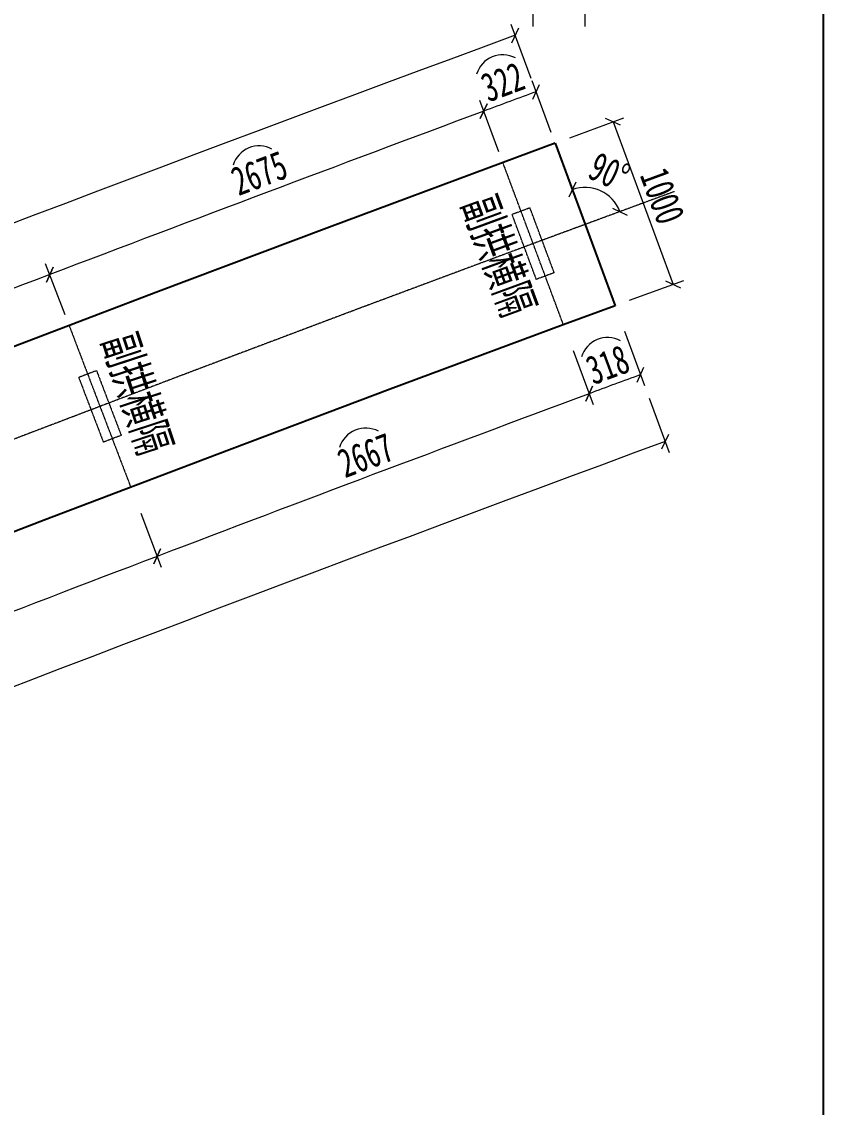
# Model space of a CAD drawing. Header units: millimetres. Extents: x -60009 to 63758, y -2164 to 95433.
# Drawn here: x 1724 to 6350, y 42857 to 49127 of the extents above; entities that cross this region are included whole.
import ezdxf
from ezdxf.enums import TextEntityAlignment as Align

# ---------------------------------------------------------------- set-up
doc = ezdxf.new("R2010")
doc.units = ezdxf.units.MM
doc.linetypes.add('CENTER2', pattern=[28.575, 19.05, -3.175, 3.175, -3.175])
doc.layers.get('Defpoints').update_dxf_attribs({"color": 8})
for name, color, linetype, lineweight in [('中心线', 2, 'CENTER2', 15), ('文字', 7, 'Continuous', 15), ('细实线', 4, 'Continuous', 15), ('钢板粗线', 1, 'Continuous', 25)]:
    doc.layers.add(name, color=color, linetype=linetype, lineweight=lineweight)
doc.styles.add('111', font='仿宋_GB2312.TTF', dxfattribs={"width": 0.7})
doc.styles.add('BM_Dim', font='仿宋_GB2312.TTF', dxfattribs={"width": 0.85})
doc.dimstyles.new('200', dxfattribs={"dimscale": 0, "dimtxt": 2.5, "dimasz": 1, "dimexe": 1, "dimexo": 1, "dimgap": 0.6, "dimtad": 1, "dimdec": 0, "dimdsep": 46, "dimtxsty": '111', "dimblk": 'OBLIQUE', "dimcen": 0, "dimclrd": 4, "dimclre": 4, "dimclrt": 4, "dimadec": 1, "dimazin": 2, "dimtfac": 1, "dimtdec": 0, "dimtix": 1, "dimtmove": 2, "dimatfit": 3, "dimfxl": 4, "dimfxlon": 1, "dimtolj": 1, "dimlwd": -1, "dimlwe": -1, "dimarcsym": 0})

# ---------------------------------------------------------------- blocks, each defined once
blk = doc.blocks.new('_Oblique')
at = {"color": 0, "linetype": 'ByBlock', "lineweight": -2}
blk.add_line((-0.5, -0.5), (0.5, 0.5), dxfattribs=at)
blk = doc.blocks.new('*D21')
at = {"layer": 'Defpoints', "color": 0, "transparency": 16777216}
for p in [(4675.4, 49366.1), (4675.4, 47845), (-17824.6, 38480)]:
    blk.add_point(p, dxfattribs=at)
at = {"layer": '细实线', "color": 4, "transparency": 16777216}
for p, q in [((-17824.6, 49099.4), (-17824.6, 49432.7)), ((4675.4, 49099.4), (4675.4, 49432.7)), ((-17824.6, 49366.1), (4675.4, 49366.1))]:
    blk.add_line(p, q, dxfattribs=at)
at = {"layer": '细实线', "color": 4, "transparency": 16777216, "xscale": 66.66666666666666, "yscale": 66.66666666666666, "zscale": 66.66666666666666, "rotation": 180}
blk.add_blockref('_Oblique', (-17824.6, 49366.1), dxfattribs=at)
at = {"layer": '细实线', "color": 4, "transparency": 16777216, "xscale": 66.66666666666666, "yscale": 66.66666666666666, "zscale": 66.66666666666666}
blk.add_blockref('_Oblique', (4675.4, 49366.1), dxfattribs=at)
at = {"layer": '细实线', "color": 4, "transparency": 16777216, "insert": (-6574.6, 49485.3), "char_height": 166.67, "attachment_point": 5, "style": '111'}
blk.add_mtext('\\A1;9×2500', dxfattribs=at)
blk = doc.blocks.new('*D22')
at = {"layer": 'Defpoints', "color": 0, "transparency": 16777216}
for p in [(4975.4, 49366.1), (4975.4, 47955.7), (4675.4, 47845)]:
    blk.add_point(p, dxfattribs=at)
at = {"layer": '细实线', "color": 4, "transparency": 16777216}
for p, q in [((4675.4, 49099.4), (4675.4, 49432.7)), ((4975.4, 49099.4), (4975.4, 49432.7)), ((4675.4, 49366.1), (4975.4, 49366.1))]:
    blk.add_line(p, q, dxfattribs=at)
at = {"layer": '细实线', "color": 4, "transparency": 16777216, "xscale": 66.66666666666666, "yscale": 66.66666666666666, "zscale": 66.66666666666666, "rotation": 180}
blk.add_blockref('_Oblique', (4675.4, 49366.1), dxfattribs=at)
at = {"layer": '细实线', "color": 4, "transparency": 16777216, "xscale": 66.66666666666666, "yscale": 66.66666666666666, "zscale": 66.66666666666666}
blk.add_blockref('_Oblique', (4975.4, 49366.1), dxfattribs=at)
at = {"layer": '细实线', "color": 4, "transparency": 16777216, "insert": (4825.4, 49485.3), "char_height": 166.67, "attachment_point": 5, "style": '111'}
blk.add_mtext('\\A1;300', dxfattribs=at)
blk = doc.blocks.new('*D23')
at = {"layer": 'Defpoints', "color": 0, "transparency": 16777216}
for p in [(4975.4, 49752.7), (4975.4, 47955.7), (-18324.6, 38249.2)]:
    blk.add_point(p, dxfattribs=at)
at = {"layer": '细实线', "color": 4, "transparency": 16777216}
for p, q in [((-18324.6, 49486), (-18324.6, 49819.3)), ((4975.4, 49486), (4975.4, 49819.3)), ((-18324.6, 49752.7), (4975.4, 49752.7))]:
    blk.add_line(p, q, dxfattribs=at)
at = {"layer": '细实线', "color": 4, "transparency": 16777216, "xscale": 66.66666666666666, "yscale": 66.66666666666666, "zscale": 66.66666666666666, "rotation": 180}
blk.add_blockref('_Oblique', (-18324.6, 49752.7), dxfattribs=at)
at = {"layer": '细实线', "color": 4, "transparency": 16777216, "xscale": 66.66666666666666, "yscale": 66.66666666666666, "zscale": 66.66666666666666}
blk.add_blockref('_Oblique', (4975.4, 49752.7), dxfattribs=at)
at = {"layer": '细实线', "color": 4, "transparency": 16777216, "insert": (-6674.6, 49871.9), "char_height": 166.67, "attachment_point": 5, "style": '111'}
blk.add_mtext('\\A1;23300', dxfattribs=at)
blk = doc.blocks.new('*D25')
at = {"layer": 'Defpoints', "color": 0, "transparency": 16777216}
for p in [(4802.4, 48424.8), (5482.6, 47609.8), (5148.5, 47486.6)]:
    blk.add_point(p, dxfattribs=at)
at = {"layer": '细实线', "color": 4, "transparency": 16777216}
for p, q in [((4886.4, 48455.7), (5199.1, 48571.1)), ((5136.6, 48548), (5482.6, 47609.8)), ((5232.4, 47517.5), (5545.2, 47632.9))]:
    blk.add_line(p, q, dxfattribs=at)
at = {"layer": '细实线', "color": 4, "transparency": 16777216, "xscale": 66.66666666666666, "yscale": 66.66666666666666, "zscale": 66.66666666666666}
for p, rotation in [((5136.6, 48548), 110.245770766239), ((5482.6, 47609.8), 290.245770766239)]:
    blk.add_blockref('_Oblique', p, dxfattribs=dict(at, rotation=rotation))
at = {"layer": '细实线', "color": 4, "transparency": 16777216, "insert": (5421.5, 48120.2), "char_height": 166.67, "attachment_point": 5, "rotation": 290.24577, "style": '111'}
blk.add_mtext('\\A1;1000', dxfattribs=at)
blk = doc.blocks.new('*D26')
at = {"layer": 'Defpoints', "color": 0, "transparency": 16777216}
for p in [(4802.4, 48424.8), (5148.5, 47486.6), (-3312.5, 46016.2), (-18535.6, 38702.5), (-18113.5, 37796)]:
    blk.add_point(p, dxfattribs=at)
at = {"layer": '细实线', "color": 4, "transparency": 16777216}
for p, q in [((4664.8, 48797.9), (4549.4, 49110.6)), ((-18705.4, 39067.1), (-18846, 39369.3))]:
    blk.add_line(p, q, dxfattribs=at)
blk.add_arc((111035.8, -239598.9), 307654.9, 110.245771, 114.965716, dxfattribs=at)
at = {"layer": '细实线', "color": 4, "transparency": 16777216, "xscale": 66.66666666666666, "yscale": 66.66666666666666, "zscale": 66.66666666666666}
for p, rotation in [((4572.5, 49048.1), 20.24577076623899), ((-18817.9, 39308.9), 204.9657163053863)]:
    blk.add_blockref('_Oblique', p, dxfattribs=dict(at, rotation=rotation))
at = {"layer": '细实线', "color": 4, "transparency": 16777216, "insert": (-7280.6, 44557.8), "char_height": 166.667, "attachment_point": 5, "rotation": 22.60574, "style": '111'}
blk.add_mtext('25289 顶板t=16mm', dxfattribs=at)
blk = doc.blocks.new('*D27')
at = {"layer": 'Defpoints', "color": 0, "transparency": 16777216}
for p in [(4802.4, 48424.8), (5148.5, 47486.6), (-2383, 43694.6), (-18535.6, 38702.5), (-18113.5, 37796)]:
    blk.add_point(p, dxfattribs=at)
at = {"layer": '细实线', "color": 4, "transparency": 16777216}
for p, q in [((5345.6, 46952), (5461, 46639.3)), ((-17875, 37283.5), (-17734.3, 36981.3))]:
    blk.add_line(p, q, dxfattribs=at)
blk.add_arc((111035.8, -239598.9), 305154.1, 110.245771, 114.965716, dxfattribs=at)
at = {"layer": '细实线', "color": 4, "transparency": 16777216, "xscale": 66.66666666666666, "yscale": 66.66666666666666, "zscale": 66.66666666666666}
for p, rotation in [((5437.9, 46701.8), 20.24577076623899), ((-17762.4, 37041.8), 204.9657163053863)]:
    blk.add_blockref('_Oblique', p, dxfattribs=dict(at, rotation=rotation))
at = {"layer": '细实线', "color": 4, "transparency": 16777216, "insert": (-6319.9, 42250.4), "char_height": 166.667, "attachment_point": 5, "rotation": 22.60574, "style": '111'}
blk.add_mtext('25206 \\f仿宋_GB2312|b0|i0|c134|p49;底板t=16mm', dxfattribs=at)
blk = doc.blocks.new('*D110')
at = {"layer": 'Defpoints', "color": 0, "transparency": 16777216}
for p in [(1997.4, 47372), (-621, 46696), (-507.5, 46405.7), (2353.4, 46437.5), (-141.7, 45475)]:
    blk.add_point(p, dxfattribs=at)
at = {"layer": '细实线', "color": 4, "transparency": 16777216}
for p, q in [((1973.7, 47434.3), (1861.8, 47728.2)), ((-531.8, 46467.8), (-645.9, 46757.9))]:
    blk.add_line(p, q, dxfattribs=at)
blk.add_arc((92865.1, -191170.4), 255577.9, 110.853268, 111.455897, dxfattribs=at)
at = {"layer": '细实线', "color": 4, "transparency": 16777216, "xscale": 66.66666666666666, "yscale": 66.66666666666666, "zscale": 66.66666666666666}
for p, rotation in [((1885.5, 47665.9), 20.85326767363875), ((-621.5, 46695.8), 201.4558968226698)]:
    blk.add_blockref('_Oblique', p, dxfattribs=dict(at, rotation=rotation))
at = {"layer": '细实线', "color": 4, "transparency": 16777216, "insert": (587.7, 47295.4), "char_height": 166.67, "attachment_point": 5, "rotation": 21.15458, "style": '111'}
blk.add_mtext('2685', dxfattribs=at)
blk = doc.blocks.new('*D111')
at = {"layer": 'Defpoints', "color": 0, "transparency": 16777216}
for p in [(4500.7, 48313.5), (1885.5, 47666), (1997.4, 47372), (4850.1, 47376.5), (2353.4, 46437.5)]:
    blk.add_point(p, dxfattribs=at)
at = {"layer": '细实线', "color": 4, "transparency": 16777216}
for p, q in [((4477.5, 48376), (4366.9, 48672.4)), ((1973.7, 47434.3), (1861.8, 47728.2))]:
    blk.add_line(p, q, dxfattribs=at)
blk.add_arc((136865.3, -306678.2), 379182.4, 110.448806, 110.853268, dxfattribs=at)
at = {"layer": '细实线', "color": 4, "transparency": 16777216, "xscale": 66.66666666666666, "yscale": 66.66666666666666, "zscale": 66.66666666666666}
for p, rotation in [((4390.2, 48610), 20.44880583600846), ((1885.5, 47665.9), 200.8532676736387)]:
    blk.add_blockref('_Oblique', p, dxfattribs=dict(at, rotation=rotation))
at = {"layer": '细实线', "color": 4, "transparency": 16777216, "insert": (3094.9, 48251.8), "char_height": 166.67, "attachment_point": 5, "rotation": 20.65104, "style": '111'}
blk.add_mtext('2675', dxfattribs=at)
blk = doc.blocks.new('*D112')
at = {"layer": 'Defpoints', "color": 0, "transparency": 16777216}
for p in [(4390.2, 48610), (4802.4, 48424.8), (4500.7, 48313.5), (5148.5, 47486.6), (4850.1, 47376.5)]:
    blk.add_point(p, dxfattribs=at)
at = {"layer": '细实线', "color": 4, "transparency": 16777216}
for p, q in [((4779.3, 48487.3), (4669.7, 48784.7)), ((4477.5, 48376), (4366.9, 48672.4))]:
    blk.add_line(p, q, dxfattribs=at)
blk.add_arc((36200.5, -36702.9), 91050.5, 110.245771, 110.448806, dxfattribs=at)
at = {"layer": '细实线', "color": 4, "transparency": 16777216, "xscale": 66.66666666666666, "yscale": 66.66666666666666, "zscale": 66.66666666666666}
for p, rotation in [((4692.7, 48722.1), 20.24577076623899), ((4390.2, 48610), 200.4488058360085)]:
    blk.add_blockref('_Oblique', p, dxfattribs=dict(at, rotation=rotation))
at = {"layer": '细实线', "color": 4, "transparency": 16777216, "insert": (4499.9, 48778), "char_height": 166.67, "attachment_point": 5, "rotation": 20.34729, "style": '111'}
blk.add_mtext('322', dxfattribs=at)
blk = doc.blocks.new('*D121')
at = {"layer": 'Defpoints', "color": 0, "transparency": 16777216}
for p in [(1997.4, 47372), (-507.5, 46405.7), (2353.4, 46437.5), (-141.7, 45475), (15.5, 45075.1)]:
    blk.add_point(p, dxfattribs=at)
at = {"layer": '细实线', "color": 4, "transparency": 16777216}
for p, q in [((2410.5, 46287.7), (2529.1, 45976.2)), ((-82, 45323.2), (39.9, 45013))]:
    blk.add_line(p, q, dxfattribs=at)
blk.add_arc((92865.1, -191170.4), 253836.5, 110.853268, 111.455897, dxfattribs=at)
at = {"layer": '细实线', "color": 4, "transparency": 16777216, "xscale": 66.66666666666666, "yscale": 66.66666666666666, "zscale": 66.66666666666666}
for p, rotation in [((2505.4, 46038.5), 20.85326767363875), ((15.5, 45075.1), 201.4558968226698)]:
    blk.add_blockref('_Oblique', p, dxfattribs=dict(at, rotation=rotation))
at = {"layer": '细实线', "color": 4, "transparency": 16777216, "insert": (1216.1, 45671.3), "char_height": 166.67, "attachment_point": 5, "rotation": 21.15458, "style": '111'}
blk.add_mtext('2674', dxfattribs=at)
blk = doc.blocks.new('*D122')
at = {"layer": 'Defpoints', "color": 0, "transparency": 16777216}
for p in [(4500.7, 48313.5), (1997.4, 47372), (4850.1, 47376.5), (2353.4, 46437.5), (2505.5, 46038.6)]:
    blk.add_point(p, dxfattribs=at)
at = {"layer": '细实线', "color": 4, "transparency": 16777216}
for p, q in [((4905.5, 47228.1), (5021.9, 46915.8)), ((2410.5, 46287.7), (2529.1, 45976.2))]:
    blk.add_line(p, q, dxfattribs=at)
blk.add_arc((136865.3, -306678.2), 377441, 110.448806, 110.853268, dxfattribs=at)
at = {"layer": '细实线', "color": 4, "transparency": 16777216, "xscale": 66.66666666666666, "yscale": 66.66666666666666, "zscale": 66.66666666666666}
for p, rotation in [((4998.6, 46978.2), 20.44880583600847), ((2505.4, 46038.5), 200.8532676736387)]:
    blk.add_blockref('_Oblique', p, dxfattribs=dict(at, rotation=rotation))
at = {"layer": '细实线', "color": 4, "transparency": 16777216, "insert": (3709.1, 46622.2), "char_height": 166.67, "attachment_point": 5, "rotation": 20.65104, "style": '111'}
blk.add_mtext('2667', dxfattribs=at)
blk = doc.blocks.new('*D123')
at = {"layer": 'Defpoints', "color": 0, "transparency": 16777216}
for p in [(4802.4, 48424.8), (4500.7, 48313.5), (5148.5, 47486.6), (4850.1, 47376.5), (4998.9, 46978.3)]:
    blk.add_point(p, dxfattribs=at)
at = {"layer": '细实线', "color": 4, "transparency": 16777216}
for p, q in [((5203.1, 47338.5), (5318.4, 47025.7)), ((4905.5, 47228.1), (5021.9, 46915.8))]:
    blk.add_line(p, q, dxfattribs=at)
blk.add_arc((36200.5, -36702.9), 89309, 110.245771, 110.448806, dxfattribs=at)
at = {"layer": '细实线', "color": 4, "transparency": 16777216, "xscale": 66.66666666666666, "yscale": 66.66666666666666, "zscale": 66.66666666666666}
for p, rotation in [((5295.4, 47088.3), 20.24577076623899), ((4998.6, 46978.2), 200.4488058360085)]:
    blk.add_blockref('_Oblique', p, dxfattribs=dict(at, rotation=rotation))
at = {"layer": '细实线', "color": 4, "transparency": 16777216, "insert": (5105.5, 47145.2), "char_height": 166.67, "attachment_point": 5, "rotation": 20.34729, "style": '111'}
blk.add_mtext('318', dxfattribs=at)
blk = doc.blocks.new('*D125')
at = {"layer": 'Defpoints', "color": 0, "transparency": 16777216}
for p in [(4802.4, 48424.8), (5105.6, 48125.3), (5491.4, 48146), (4675.4, 47845), (5148.5, 47486.6)]:
    blk.add_point(p, dxfattribs=at)
at = {"layer": '细实线', "color": 4, "transparency": 16777216}
blk.add_arc((4975.4, 47955.7), 213.8, 20.24577, 110.24577, dxfattribs=at)
at = {"layer": '细实线', "color": 4, "transparency": 16777216, "xscale": 66.66666666666666, "yscale": 66.66666666666666, "zscale": 66.66666666666666}
for p, rotation in [((4901.4, 48156.3), 200.2457707662391), ((5176, 48029.7), 290.2457707689784)]:
    blk.add_blockref('_Oblique', p, dxfattribs=dict(at, rotation=rotation))
at = {"layer": '细实线', "color": 4, "transparency": 16777216, "insert": (5114.9, 48258.2), "char_height": 166.67, "attachment_point": 5, "rotation": 335.24577, "style": '111'}
blk.add_mtext('\\A1;90%%d', dxfattribs=at)
blk = doc.blocks.new('*D271')
at = {"layer": 'Defpoints', "color": 0, "transparency": 16777216}
for p in [(21100.9, 67033.4), (21986.2, 67032), (21984.6, 66032), (21099.3, 66017.4), (21099.2, 65919.6)]:
    blk.add_point(p, dxfattribs=at)
at = {"layer": '细实线', "color": 4, "transparency": 16777216}
for p, q in [((21099.2, 65986.3), (21099.1, 65903)), ((21984.6, 65984.9), (21984.4, 65901.5))]:
    blk.add_line(p, q, dxfattribs=at)
blk.add_arc((-34515894092.1, -21492456430780), 21492484212182.8, 89.907985640573, 89.907985642933, dxfattribs=at)
at = {"layer": '细实线', "color": 4, "transparency": 16777216, "xscale": 16.66666666666666, "yscale": 16.66666666666666, "zscale": 16.66666666666666}
for p, rotation in [((21099.1, 65919.6), 179.9079856429328), ((21984.4, 65918.2), 359.9079856405726)]:
    blk.add_blockref('_Oblique', p, dxfattribs=dict(at, rotation=rotation))
at = {"layer": '细实线', "color": 4, "transparency": 16777216, "insert": (21541.8, 65948.7), "char_height": 41.67, "attachment_point": 5, "rotation": 359.90799, "style": '111'}
blk.add_mtext('885', dxfattribs=at)
blk = doc.blocks.new('*D273')
at = {"layer": 'Defpoints', "color": 0, "transparency": 16777216}
for p in [(21101.2, 67117), (21100.9, 67033.4), (21986.2, 67032), (21984.6, 66032), (21099.3, 66017.4)]:
    blk.add_point(p, dxfattribs=at)
at = {"layer": '细实线', "color": 4, "transparency": 16777216}
for p, q in [((21100.9, 67050.4), (21101.1, 67133.7)), ((21986.3, 67049), (21986.4, 67132.3))]:
    blk.add_line(p, q, dxfattribs=at)
blk.add_arc((-34515894092.1, -21492456430780), 21492484213380.2, 89.907985640573, 89.907985642933, dxfattribs=at)
at = {"layer": '细实线', "color": 4, "transparency": 16777216, "xscale": 16.66666666666666, "yscale": 16.66666666666666, "zscale": 16.66666666666666}
for p, rotation in [((21101.1, 67117), 179.9079856429328), ((21986.4, 67115.6), 359.9079856405726)]:
    blk.add_blockref('_Oblique', p, dxfattribs=dict(at, rotation=rotation))
at = {"layer": '细实线', "color": 4, "transparency": 16777216, "insert": (21543.8, 67146.2), "char_height": 41.67, "attachment_point": 5, "rotation": 359.90799, "style": '111'}
blk.add_mtext('885', dxfattribs=at)

msp = doc.modelspace()

# ---------------------------------------------------------------- linework, layer by layer
at = {"layer": 'Defpoints'}
msp.add_lwpolyline([(-19316.8, 51614.2), (6349.8, 51614.2), (6349.8, 34560.8), (-19316.8, 34560.8)], close=True, dxfattribs=at)
at = {"layer": '中心线', "ltscale": 0.15}
for p, q in [((4850.1, 47376.5), (4500.7, 48313.5)), ((4796.9, 47676.6), (4657.2, 48051.4)), ((4693.8, 47638.4), (4554, 48013.2)), ((1997.4, 47372), (2353.4, 46437.5)), ((2155.6, 47111.3), (2298, 46737.5)), ((2052.8, 47072.1), (2195.2, 46698.3))]:
    msp.add_line(p, q, dxfattribs=at)
for points in [[(5491.4, 48146), (4675.4, 47845), (3675.4, 47472.1), (2675.4, 47095.2), (1675.4, 46714.3), (675.4, 46329.4), (-324.6, 45940.4), (-1324.6, 45547.3), (-2324.6, 45150.3), (-3324.6, 44749.2), (-4324.6, 44344.1), (-5324.6, 43934.9)], [(4657.2, 48051.4), (4605.9, 48032.5), (4554, 48013.2)], [(4796.9, 47676.6), (4745, 47657.5), (4693.8, 47638.4)], [(2155.6, 47111.3), (2052.8, 47072.1)], [(2298, 46737.5), (2195.2, 46698.3)]]:
    msp.add_lwpolyline(points, dxfattribs=at)
at = {"layer": '细实线'}
for centre, start, end in [((4499.9, 48778), 62.26919, 162.92678), ((3094.9, 48251.8), 62.26919, 162.92678), ((5105.5, 47145.2), 62.01913, 163.19641), ((3709.1, 46622.2), 62.01913, 163.19641)]:
    msp.add_arc(centre, 157.5, start, end, dxfattribs=at)
at = {"layer": '钢板粗线'}
msp.add_line((4802.4, 48424.8), (5148.5, 47486.6), dxfattribs=at)
for points in [[(4802.4, 48424.8), (4501.6, 48313.8), (3499.9, 47940.3), (2498.3, 47562.8), (1496.6, 47181.3), (495, 46795.7), (-506.6, 46406), (-1508.3, 46012.4), (-2509.9, 45614.7), (-3511.5, 45213), (-4513.1, 44807.2), (-5514.7, 44397.4)], [(5148.5, 47486.6), (4849.3, 47376.2), (3850.9, 47004), (2852.6, 46627.7), (1854.2, 46247.4), (855.9, 45863.1), (-142.5, 45474.7), (-1140.9, 45082.3), (-2139.2, 44685.9), (-3137.6, 44285.5), (-4136, 43881), (-5134.4, 43472.5)]]:
    msp.add_lwpolyline(points, dxfattribs=at)

# ---------------------------------------------------------------- texts
at = {"layer": '文字', "style": 'BM_Dim', "width": 0.65}
for rotation, p in [(290.18545, (4329.7, 47720.9)), (288.17101, (2241, 46929.6))]:
    msp.add_text('副拱横隔', height=200, rotation=rotation, dxfattribs=at).set_placement(p, align=Align.BOTTOM_CENTER)

# ---------------------------------------------------------------- dimensions: what is measured, and where the dimension line sits
at = {"layer": '细实线'}
for base, line1, line2, text, override, picture, middle in [((21101.2, 67117), ((21099.3, 66017.4), (21100.9, 67033.4)), ((21986.2, 67032), (21984.6, 66032)), '885', {"dimscale": 16.666667, "dimtxsty": '111', "dimblk": 'Oblique'}, '*D273', (21543.8, 67146.2)), ((21099.2, 65919.6), ((21099.3, 66017.4), (21100.9, 67033.4)), ((21986.2, 67032), (21984.6, 66032)), '885', {"dimscale": 16.666667, "dimtxsty": '111', "dimblk": 'Oblique'}, '*D271', (21541.8, 65948.7)), ((-3312.5, 46016.2), ((-18535.6, 38702.5), (-18113.5, 37796)), ((4802.4, 48424.8), (5148.5, 47486.6)), '25289 顶板t=16mm', {"dimscale": 66.666667, "dimtxsty": '111', "dimblk": 'Oblique'}, '*D26', (-7280.6, 44557.8)), ((4390.2, 48610), ((4850.1, 47376.5), (4500.7, 48313.5)), ((4802.4, 48424.8), (5148.5, 47486.6)), '322', {"dimscale": 66.666667, "dimtxsty": '111', "dimblk": 'Oblique'}, '*D112', (4499.9, 48778)), ((1885.5, 47666), ((1997.4, 47372), (2353.4, 46437.5)), ((4850.1, 47376.5), (4500.7, 48313.5)), '2675', {"dimscale": 66.666667, "dimtxsty": '111', "dimblk": 'Oblique'}, '*D111', (3094.9, 48251.8)), ((-2383, 43694.6), ((-18535.6, 38702.5), (-18113.5, 37796)), ((4802.4, 48424.8), (5148.5, 47486.6)), '25206 \\f仿宋_GB2312|b0|i0|c134|p49;底板t=16mm', {"dimscale": 66.666667, "dimtxsty": '111', "dimblk": 'Oblique'}, '*D27', (-6319.9, 42250.4)), ((4998.9, 46978.3), ((4850.1, 47376.5), (4500.7, 48313.5)), ((4802.4, 48424.8), (5148.5, 47486.6)), '318', {"dimscale": 66.666667, "dimtxsty": '111', "dimblk": 'Oblique'}, '*D123', (5105.5, 47145.2)), ((2505.5, 46038.6), ((1997.4, 47372), (2353.4, 46437.5)), ((4850.1, 47376.5), (4500.7, 48313.5)), '2667', {"dimscale": 66.666667, "dimtxsty": '111', "dimblk": 'Oblique'}, '*D122', (3709.1, 46622.2)), ((-621, 46696), ((-507.5, 46405.7), (-141.7, 45475)), ((1997.4, 47372), (2353.4, 46437.5)), '2685', {"dimscale": 66.666667, "dimtxsty": '111', "dimblk": 'Oblique'}, '*D110', (587.7, 47295.4)), ((15.5, 45075.1), ((-507.5, 46405.7), (-141.7, 45475)), ((1997.4, 47372), (2353.4, 46437.5)), '2674', {"dimscale": 66.666667, "dimtxsty": '111', "dimblk": 'Oblique'}, '*D121', (1216.1, 45671.3))]:
    dim = msp.add_angular_dim_2l(base=base, line1=line1, line2=line2, text=text, dimstyle='200', override=override, dxfattribs=at)
    dim.commit()
    dim.dimension.update_dxf_attribs({"geometry": picture, "text_midpoint": middle})
for base, p1, picture, middle in [((4975.4, 49752.7), (-18324.6, 38249.2), '*D23', (-6674.6, 49871.9)), ((4975.4, 49366.1), (4675.4, 47845), '*D22', (4825.4, 49485.3))]:
    dim = msp.add_linear_dim(base=base, p1=p1, p2=(4975.4, 47955.7), dimstyle='200', override={"dimscale": 66.666667, "dimblk": 'Oblique'}, dxfattribs=at)
    dim.commit()
    dim.dimension.update_dxf_attribs({"geometry": picture, "text_midpoint": middle})
dim = msp.add_linear_dim(base=(4675.4, 49366.1), p1=(-17824.6, 38480), p2=(4675.4, 47845), text='9×2500', dimstyle='200', override={"dimscale": 66.666667, "dimblk": 'Oblique'}, dxfattribs=at)
dim.commit()
dim.dimension.update_dxf_attribs({"geometry": '*D21', "text_midpoint": (-6574.6, 49485.3)})
dim = msp.add_aligned_dim(p1=(4802.4, 48424.8), p2=(5148.5, 47486.6), distance=356.2, dimstyle='200', override={"dimscale": 66.666667, "dimblk": 'Oblique'}, dxfattribs=at)
dim.commit()
dim.dimension.update_dxf_attribs({"geometry": '*D25', "text_midpoint": (5421.5, 48120.2)})
dim = msp.add_angular_dim_2l(base=(5105.6, 48125.3), line1=((4802.4, 48424.8), (5148.5, 47486.6)), line2=((5491.4, 48146), (4675.4, 47845)), dimstyle='200', override={"dimscale": 66.666667, "dimblk": 'Oblique'}, dxfattribs=at)
dim.commit()
dim.dimension.update_dxf_attribs({"geometry": '*D125', "text_midpoint": (5114.9, 48258.2)})

doc.saveas('drawing.dxf')
